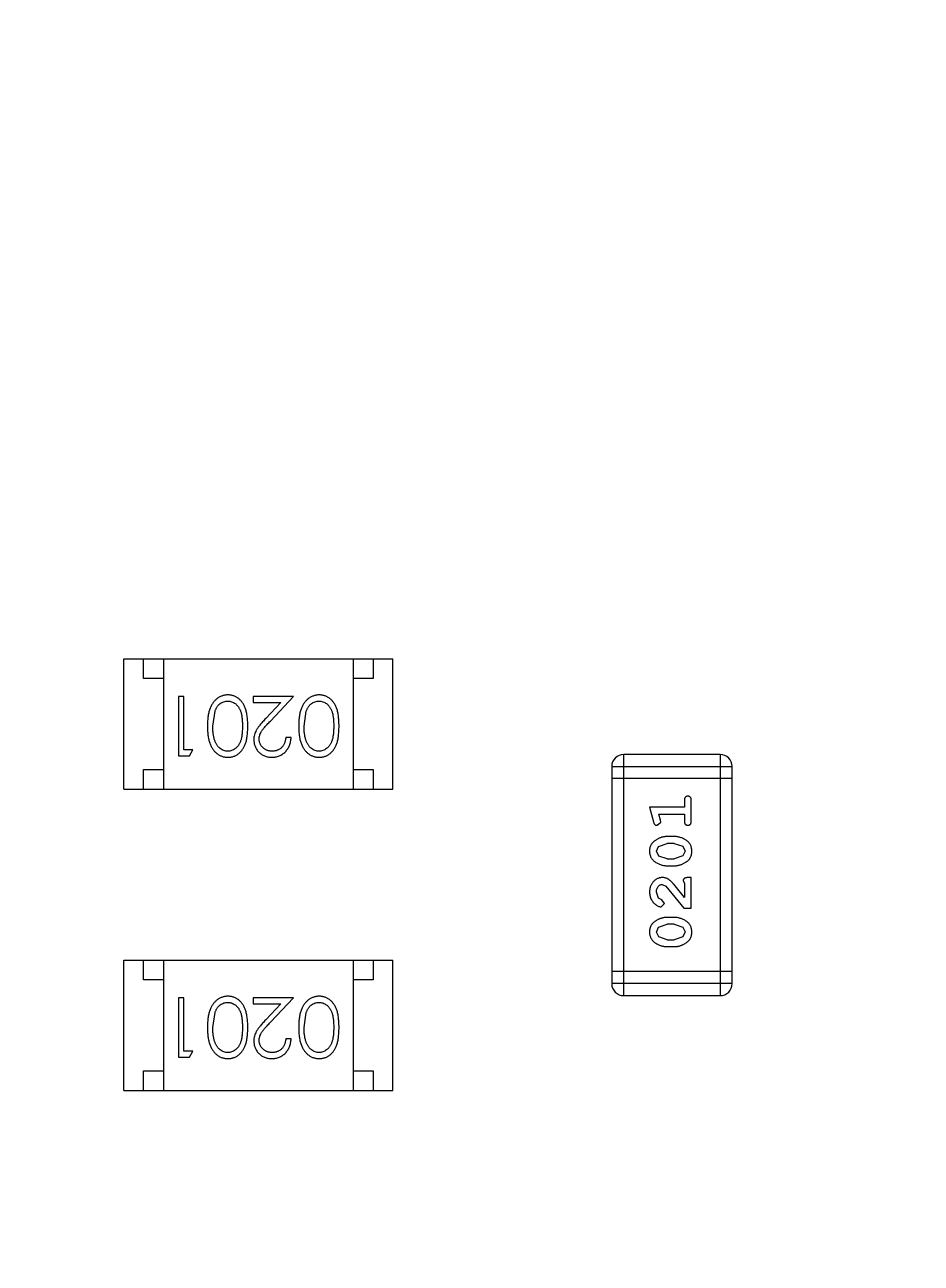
# Model space of a CAD drawing. Header units: inches. Extents: x 398 to 599, y 40 to 151.
# Drawn here: x 561.25 to 563.517, y 97.725 to 100.857 of the extents above; entities that cross this region are included whole.
import ezdxf

# ---------------------------------------------------------------- set-up
doc = ezdxf.new("R2010")
doc.units = ezdxf.units.IN
doc.header["$LTSCALE"] = 1.21
doc.header["$MEASUREMENT"] = 0
doc.layers.get('0').update_dxf_attribs({"linetype": 'CONTINUOUS'})

msp = doc.modelspace()

# ---------------------------------------------------------------- linework, layer by layer
at = {"color": 7, "linetype": 'Continuous'}
for p, q in [((561.5008, 98.9234), (561.5008, 99.2534)), ((561.5008, 99.2534), (562.1808, 99.2534)), ((561.5508, 99.2034), (561.5508, 99.2534)), ((561.6008, 99.2534), (561.6008, 98.9234)), ((562.0808, 99.2534), (562.0808, 98.9234)), ((562.1308, 99.2534), (562.1308, 99.2034)), ((562.1808, 98.9234), (562.1808, 99.2534)), ((561.6008, 99.2034), (561.5508, 99.2034)), ((562.1308, 99.2034), (562.0808, 99.2034)), ((561.639, 99.1581), (561.639, 99.0081)), ((561.6525, 99.1581), (561.639, 99.1581)), ((561.6525, 99.0235), (561.6525, 99.1581)), ((561.8275, 99.1581), (561.8275, 99.1427)), ((561.9294, 99.1581), (561.8275, 99.1581)), ((561.8712, 99.096), (561.9294, 99.1581)), ((561.8275, 99.1427), (561.8973, 99.1427)), ((561.8973, 99.1427), (561.8597, 99.1026)), ((561.7255, 99.0831), (561.7312, 99.1208)), ((561.9563, 99.0831), (561.962, 99.1208)), ((561.9236, 99.0542), (561.9102, 99.0542)), ((561.639, 99.0081), (561.6667, 99.0081)), ((561.6755, 99.0235), (561.6525, 99.0235)), ((561.6667, 99.0081), (561.6755, 99.0235)), ((562.7647, 98.4015), (562.7647, 99.0111)), ((563.0085, 99.0111), (562.7647, 99.0111)), ((563.0085, 99.0111), (563.0085, 98.4015)), ((561.5508, 98.9234), (561.5508, 98.9734)), ((561.5508, 98.9734), (561.6008, 98.9734)), ((562.0808, 98.9734), (562.1308, 98.9734)), ((562.1308, 98.9734), (562.1308, 98.9234)), ((562.7342, 98.9806), (562.7342, 98.432)), ((562.7342, 98.9806), (563.039, 98.9806)), ((563.039, 98.432), (563.039, 98.9806)), ((563.039, 98.9502), (562.7342, 98.9502)), ((561.5008, 98.9234), (562.1808, 98.9234)), ((562.83, 98.8778), (562.8399, 98.8412)), ((562.9181, 98.8778), (562.83, 98.8778)), ((562.9181, 98.8951), (562.9181, 98.8778)), ((562.9354, 98.8432), (562.9354, 98.8951)), ((562.8573, 98.8455), (562.8531, 98.8605)), ((562.8531, 98.8605), (562.9181, 98.8605)), ((562.8583, 98.8401), (562.8573, 98.8455)), ((562.9181, 98.8605), (562.9181, 98.8432)), ((562.849, 98.8322), (562.8583, 98.8401)), ((562.8526, 98.779), (562.8749, 98.7865)), ((562.8923, 98.8039), (562.8746, 98.8039)), ((562.8921, 98.7865), (562.8749, 98.7865)), ((562.8921, 98.7865), (562.9139, 98.7793)), ((562.8473, 98.7668), (562.8526, 98.779)), ((562.8531, 98.7545), (562.8473, 98.7668)), ((562.8749, 98.7472), (562.8531, 98.7545)), ((562.9144, 98.7549), (562.8921, 98.7472)), ((562.9139, 98.7793), (562.9197, 98.767)), ((562.9197, 98.767), (562.9144, 98.7549)), ((562.8746, 98.7299), (562.8923, 98.7299)), ((562.8749, 98.7472), (562.8921, 98.7472)), ((562.9149, 98.6914), (562.9181, 98.6859)), ((562.9354, 98.7), (562.9275, 98.7)), ((562.9354, 98.6229), (562.9354, 98.7)), ((562.8527, 98.6484), (562.8473, 98.6632)), ((562.8618, 98.6827), (562.8715, 98.678)), ((562.8715, 98.678), (562.9165, 98.6229)), ((562.9181, 98.6497), (562.891, 98.6833)), ((562.9181, 98.6859), (562.9181, 98.6497)), ((562.8612, 98.6434), (562.8527, 98.6484)), ((562.8593, 98.6261), (562.8677, 98.6349)), ((562.8677, 98.6349), (562.8612, 98.6434)), ((562.8923, 98.5993), (562.8746, 98.5993)), ((562.9165, 98.6229), (562.9354, 98.6229)), ((562.8473, 98.5623), (562.8526, 98.5745)), ((562.8531, 98.55), (562.8473, 98.5623)), ((562.8526, 98.5745), (562.8749, 98.582)), ((562.8921, 98.582), (562.8749, 98.582)), ((562.8921, 98.582), (562.9139, 98.5748)), ((562.9139, 98.5748), (562.9197, 98.5625)), ((562.9197, 98.5625), (562.9144, 98.5504)), ((562.8749, 98.5427), (562.8531, 98.55)), ((562.8749, 98.5427), (562.8921, 98.5427)), ((562.9144, 98.5504), (562.8921, 98.5427)), ((562.8746, 98.5254), (562.8923, 98.5254)), ((561.5008, 98.1613), (561.5008, 98.4913)), ((561.5008, 98.4913), (562.1808, 98.4913)), ((561.5508, 98.4413), (561.5508, 98.4913)), ((561.6008, 98.4913), (561.6008, 98.1613)), ((562.0808, 98.4913), (562.0808, 98.1613)), ((562.1308, 98.4913), (562.1308, 98.4413)), ((562.1808, 98.1613), (562.1808, 98.4913)), ((561.6008, 98.4413), (561.5508, 98.4413)), ((562.1308, 98.4413), (562.0808, 98.4413)), ((563.039, 98.4625), (562.7342, 98.4625)), ((563.039, 98.432), (562.7342, 98.432)), ((561.639, 98.3961), (561.639, 98.2461)), ((561.6525, 98.3961), (561.639, 98.3961)), ((561.6525, 98.2614), (561.6525, 98.3961)), ((561.8275, 98.3961), (561.8275, 98.3807)), ((561.9294, 98.3961), (561.8275, 98.3961)), ((561.8275, 98.3807), (561.8973, 98.3807)), ((561.8973, 98.3807), (561.8597, 98.3406)), ((561.8712, 98.334), (561.9294, 98.3961)), ((562.7647, 98.4015), (563.0085, 98.4015)), ((561.7255, 98.3211), (561.7312, 98.3588)), ((561.9563, 98.3211), (561.962, 98.3588)), ((561.9236, 98.2922), (561.9102, 98.2922)), ((561.6755, 98.2614), (561.6525, 98.2614)), ((561.6667, 98.2461), (561.6755, 98.2614)), ((561.639, 98.2461), (561.6667, 98.2461)), ((561.5508, 98.1613), (561.5508, 98.2113)), ((561.5508, 98.2113), (561.6008, 98.2113)), ((562.0808, 98.2113), (562.1308, 98.2113)), ((562.1308, 98.2113), (562.1308, 98.1613)), ((561.5008, 98.1613), (562.1808, 98.1613))]:
    msp.add_line(p, q, dxfattribs=at)
for centre, radius, start, end in [((553.751, 92.925), 23, 281.22586, 258.77532), ((553.751, 92.925), 22.75, 294.44334, 241.13427), ((562.7647, 98.9806), 0.0305, 90, 180), ((563.0085, 98.9806), 0.0305, 0, 90), ((562.7647, 98.432), 0.0305, 180, 270), ((563.0085, 98.432), 0.0305, 270, 0)]:
    msp.add_arc(centre, radius, start, end, dxfattribs=at)
for points, knots in [([(561.7639, 99.1619), (561.7627, 99.1619), (561.7603, 99.1619), (561.7568, 99.1614), (561.7533, 99.1608), (561.75, 99.1598), (561.7467, 99.1586), (561.7435, 99.1572), (561.7404, 99.1554), (561.7374, 99.1534), (561.7345, 99.1512), (561.7318, 99.1486), (561.7292, 99.1459), (561.7268, 99.1428), (561.7246, 99.1395), (561.7225, 99.136), (561.7206, 99.1322), (561.7188, 99.1281), (561.7172, 99.1237), (561.7158, 99.119), (561.7147, 99.1139), (561.7137, 99.1084), (561.713, 99.1026), (561.7125, 99.0964), (561.7122, 99.0899), (561.7121, 99.0854), (561.7121, 99.0831)], [0, 0, 0, 0, 0.033824, 0.067298, 0.10028, 0.133019, 0.165736, 0.198792, 0.232372, 0.266409, 0.301016, 0.336196, 0.371972, 0.408574, 0.446394, 0.485225, 0.525372, 0.567224, 0.611081, 0.65775, 0.70702, 0.759235, 0.814484, 0.873227, 0.934937, 1, 1, 1, 1]), ([(561.814, 99.0831), (561.814, 99.0855), (561.814, 99.0902), (561.8137, 99.0969), (561.8132, 99.1033), (561.8124, 99.1092), (561.8115, 99.1148), (561.8105, 99.1199), (561.8092, 99.1246), (561.8077, 99.129), (561.806, 99.133), (561.8041, 99.1367), (561.8021, 99.1401), (561.7999, 99.1433), (561.7976, 99.1463), (561.7951, 99.149), (561.7925, 99.1515), (561.7897, 99.1537), (561.7868, 99.1556), (561.7837, 99.1573), (561.7807, 99.1588), (561.7775, 99.1599), (561.7742, 99.1608), (561.7708, 99.1614), (561.7674, 99.1619), (561.765, 99.1619), (561.7639, 99.1619)], [0, 0, 0, 0, 0.068113, 0.132564, 0.193427, 0.250218, 0.303569, 0.353576, 0.400235, 0.443586, 0.484619, 0.524292, 0.56238, 0.599049, 0.63494, 0.669782, 0.704009, 0.737842, 0.771098, 0.803896, 0.836415, 0.868639, 0.900715, 0.933378, 0.966213, 1, 1, 1, 1]), ([(561.9946, 99.1619), (561.9934, 99.1619), (561.9911, 99.1619), (561.9875, 99.1614), (561.9841, 99.1608), (561.9808, 99.1598), (561.9775, 99.1586), (561.9743, 99.1572), (561.9712, 99.1554), (561.9682, 99.1534), (561.9653, 99.1512), (561.9626, 99.1486), (561.96, 99.1459), (561.9576, 99.1428), (561.9553, 99.1395), (561.9533, 99.136), (561.9513, 99.1322), (561.9496, 99.1281), (561.9479, 99.1237), (561.9466, 99.119), (561.9454, 99.1139), (561.9445, 99.1084), (561.9438, 99.1026), (561.9432, 99.0964), (561.9429, 99.0899), (561.9429, 99.0854), (561.9429, 99.0831)], [0, 0, 0, 0, 0.033824, 0.067298, 0.10028, 0.133019, 0.165736, 0.198792, 0.232372, 0.266409, 0.301016, 0.336196, 0.371972, 0.408574, 0.446394, 0.485225, 0.525372, 0.567224, 0.611081, 0.65775, 0.70702, 0.759235, 0.814484, 0.873227, 0.934937, 1, 1, 1, 1]), ([(562.0448, 99.0831), (562.0448, 99.0855), (562.0447, 99.0902), (562.0444, 99.0969), (562.0439, 99.1033), (562.0432, 99.1092), (562.0423, 99.1148), (562.0413, 99.1199), (562.0399, 99.1246), (562.0384, 99.129), (562.0367, 99.133), (562.0349, 99.1367), (562.0329, 99.1401), (562.0307, 99.1433), (562.0284, 99.1463), (562.0259, 99.149), (562.0232, 99.1515), (562.0205, 99.1537), (562.0175, 99.1556), (562.0145, 99.1573), (562.0114, 99.1588), (562.0082, 99.1599), (562.005, 99.1608), (562.0016, 99.1614), (561.9981, 99.1619), (561.9958, 99.1619), (561.9946, 99.1619)], [0, 0, 0, 0, 0.068113, 0.132564, 0.193427, 0.250218, 0.303569, 0.353576, 0.400235, 0.443586, 0.484619, 0.524292, 0.56238, 0.599049, 0.63494, 0.669782, 0.704009, 0.737842, 0.771098, 0.803896, 0.836415, 0.868639, 0.900715, 0.933378, 0.966213, 1, 1, 1, 1]), ([(561.7312, 99.1208), (561.7316, 99.1218), (561.7324, 99.1239), (561.7337, 99.1268), (561.7352, 99.1295), (561.7368, 99.1321), (561.7385, 99.1344), (561.7404, 99.1365), (561.7424, 99.1384), (561.7452, 99.1407), (561.7489, 99.143), (561.7536, 99.145), (561.7584, 99.1463), (561.7617, 99.1465), (561.7634, 99.1465)], [0, 0, 0, 0, 0.075949, 0.148549, 0.218996, 0.286119, 0.351826, 0.416074, 0.478265, 0.540325, 0.660405, 0.774606, 0.887187, 1, 1, 1, 1]), ([(561.7634, 99.1465), (561.7651, 99.1464), (561.7684, 99.1463), (561.7732, 99.145), (561.778, 99.1429), (561.7817, 99.1405), (561.7846, 99.1382), (561.7867, 99.1363), (561.7885, 99.1342), (561.7903, 99.1318), (561.7919, 99.1293), (561.7934, 99.1266), (561.7948, 99.1237), (561.796, 99.1206), (561.7971, 99.1172), (561.798, 99.1134), (561.7988, 99.1093), (561.7995, 99.1048), (561.7999, 99.0999), (561.8003, 99.0946), (561.8005, 99.089), (561.8005, 99.0851), (561.8005, 99.0831)], [0, 0, 0, 0, 0.060034, 0.120278, 0.182348, 0.247919, 0.281641, 0.315701, 0.350322, 0.385703, 0.421819, 0.459196, 0.497866, 0.538301, 0.58121, 0.628183, 0.679403, 0.734699, 0.794074, 0.858416, 0.927049, 1, 1, 1, 1]), ([(561.962, 99.1208), (561.9624, 99.1218), (561.9631, 99.1239), (561.9645, 99.1268), (561.9659, 99.1295), (561.9675, 99.1321), (561.9693, 99.1344), (561.9711, 99.1365), (561.9731, 99.1384), (561.976, 99.1407), (561.9796, 99.143), (561.9843, 99.145), (561.9892, 99.1463), (561.9925, 99.1465), (561.9942, 99.1465)], [0, 0, 0, 0, 0.075949, 0.148549, 0.218996, 0.286119, 0.351826, 0.416074, 0.478265, 0.540325, 0.660405, 0.774606, 0.887187, 1, 1, 1, 1]), ([(561.9942, 99.1465), (561.9958, 99.1464), (561.9991, 99.1463), (562.004, 99.145), (562.0087, 99.1429), (562.0125, 99.1405), (562.0154, 99.1382), (562.0174, 99.1363), (562.0193, 99.1342), (562.0211, 99.1318), (562.0227, 99.1293), (562.0242, 99.1266), (562.0255, 99.1237), (562.0268, 99.1206), (562.0279, 99.1172), (562.0288, 99.1134), (562.0296, 99.1093), (562.0302, 99.1048), (562.0307, 99.0999), (562.031, 99.0946), (562.0313, 99.089), (562.0313, 99.0851), (562.0313, 99.0831)], [0, 0, 0, 0, 0.060034, 0.120278, 0.182348, 0.247919, 0.281641, 0.315701, 0.350322, 0.385703, 0.421819, 0.459196, 0.497866, 0.538301, 0.58121, 0.628183, 0.679403, 0.734699, 0.794074, 0.858416, 0.927049, 1, 1, 1, 1]), ([(561.8597, 99.1026), (561.8583, 99.1011), (561.8555, 99.0981), (561.8516, 99.0938), (561.848, 99.0896), (561.8448, 99.0858), (561.842, 99.0821), (561.8395, 99.0787), (561.8374, 99.0756), (561.8351, 99.0718), (561.8328, 99.067), (561.8308, 99.0611), (561.8296, 99.055), (561.8295, 99.0509), (561.8294, 99.0488)], [0, 0, 0, 0, 0.09953, 0.192079, 0.277712, 0.357454, 0.429648, 0.495771, 0.555538, 0.608657, 0.707578, 0.804328, 0.901298, 1, 1, 1, 1]), ([(561.8429, 99.05), (561.8429, 99.0516), (561.843, 99.0549), (561.8441, 99.0597), (561.8458, 99.0643), (561.8478, 99.0681), (561.8498, 99.0712), (561.8517, 99.0739), (561.854, 99.0769), (561.8567, 99.0801), (561.8598, 99.0837), (561.8632, 99.0875), (561.8671, 99.0917), (561.8698, 99.0945), (561.8712, 99.096)], [0, 0, 0, 0, 0.088014, 0.174976, 0.2638, 0.355443, 0.406413, 0.465519, 0.533076, 0.609353, 0.693899, 0.787171, 0.889197, 1, 1, 1, 1]), ([(561.7121, 99.0831), (561.7121, 99.0808), (561.7122, 99.0763), (561.7125, 99.0698), (561.713, 99.0636), (561.7137, 99.0577), (561.7147, 99.0522), (561.7159, 99.0471), (561.7173, 99.0424), (561.7189, 99.0379), (561.7207, 99.0339), (561.7226, 99.03), (561.7247, 99.0265), (561.7269, 99.0232), (561.7294, 99.0201), (561.7319, 99.0174), (561.7347, 99.0148), (561.7375, 99.0126), (561.7405, 99.0106), (561.7436, 99.0089), (561.7468, 99.0075), (561.75, 99.0063), (561.7534, 99.0053), (561.7568, 99.0047), (561.7603, 99.0043), (561.7627, 99.0042), (561.7639, 99.0042)], [0, 0, 0, 0, 0.065278, 0.127205, 0.186168, 0.241675, 0.294115, 0.343609, 0.390387, 0.434463, 0.476646, 0.517002, 0.555936, 0.593716, 0.630057, 0.665601, 0.700745, 0.734917, 0.768681, 0.802087, 0.834849, 0.867433, 0.900138, 0.932806, 0.966212, 1, 1, 1, 1]), ([(561.7634, 99.0196), (561.7618, 99.0197), (561.7585, 99.0199), (561.7536, 99.0211), (561.749, 99.0233), (561.7452, 99.0256), (561.7424, 99.0279), (561.7403, 99.0299), (561.7384, 99.0321), (561.7366, 99.0346), (561.7349, 99.0373), (561.7333, 99.0402), (561.7319, 99.0434), (561.7305, 99.0468), (561.7294, 99.0505), (561.7283, 99.0544), (561.7275, 99.0586), (561.7268, 99.063), (561.7262, 99.0677), (561.7258, 99.0726), (561.7256, 99.0777), (561.7256, 99.0813), (561.7255, 99.0831)], [0, 0, 0, 0, 0.059689, 0.119507, 0.181075, 0.246162, 0.279894, 0.314468, 0.350403, 0.387474, 0.426147, 0.466624, 0.508745, 0.553328, 0.600058, 0.649177, 0.700552, 0.754894, 0.811825, 0.871514, 0.934319, 1, 1, 1, 1]), ([(561.8005, 99.0831), (561.8005, 99.0811), (561.8005, 99.0771), (561.8003, 99.0715), (561.7999, 99.0662), (561.7994, 99.0613), (561.7988, 99.0568), (561.798, 99.0526), (561.7971, 99.0489), (561.796, 99.0455), (561.7947, 99.0424), (561.7934, 99.0394), (561.7919, 99.0368), (561.7903, 99.0342), (561.7885, 99.0319), (561.7866, 99.0298), (561.7846, 99.0278), (561.7817, 99.0256), (561.778, 99.0232), (561.7733, 99.0211), (561.7684, 99.0199), (561.7651, 99.0197), (561.7634, 99.0196)], [0, 0, 0, 0, 0.073302, 0.142286, 0.206253, 0.266017, 0.321612, 0.372532, 0.419497, 0.462398, 0.502825, 0.541489, 0.579034, 0.615143, 0.650298, 0.684912, 0.718701, 0.752189, 0.817245, 0.879117, 0.939613, 1, 1, 1, 1]), ([(561.7639, 99.0042), (561.765, 99.0042), (561.7674, 99.0043), (561.7708, 99.0047), (561.7742, 99.0053), (561.7775, 99.0063), (561.7807, 99.0074), (561.7838, 99.0089), (561.7869, 99.0106), (561.7898, 99.0126), (561.7926, 99.0148), (561.7953, 99.0172), (561.7977, 99.02), (561.8001, 99.0229), (561.8022, 99.0261), (561.8043, 99.0296), (561.8061, 99.0333), (561.8077, 99.0372), (561.8092, 99.0415), (561.8105, 99.0462), (561.8116, 99.0514), (561.8125, 99.0569), (561.8132, 99.0629), (561.8137, 99.0692), (561.814, 99.0761), (561.814, 99.0807), (561.814, 99.0831)], [0, 0, 0, 0, 0.033742, 0.066533, 0.099153, 0.13154, 0.164087, 0.196563, 0.229707, 0.263315, 0.297504, 0.331686, 0.366482, 0.4021, 0.438958, 0.476748, 0.515985, 0.556589, 0.599519, 0.645765, 0.695487, 0.748721, 0.805687, 0.866754, 0.931405, 1, 1, 1, 1]), ([(561.9429, 99.0831), (561.9429, 99.0808), (561.9429, 99.0763), (561.9432, 99.0698), (561.9438, 99.0636), (561.9445, 99.0577), (561.9455, 99.0522), (561.9466, 99.0471), (561.948, 99.0424), (561.9496, 99.0379), (561.9515, 99.0339), (561.9534, 99.03), (561.9555, 99.0265), (561.9577, 99.0232), (561.9601, 99.0201), (561.9627, 99.0174), (561.9654, 99.0148), (561.9683, 99.0126), (561.9713, 99.0106), (561.9744, 99.0089), (561.9775, 99.0075), (561.9808, 99.0063), (561.9841, 99.0053), (561.9876, 99.0047), (561.9911, 99.0043), (561.9934, 99.0042), (561.9946, 99.0042)], [0, 0, 0, 0, 0.065278, 0.127205, 0.186168, 0.241675, 0.294115, 0.343609, 0.390387, 0.434463, 0.476646, 0.517002, 0.555936, 0.593716, 0.630057, 0.665601, 0.700745, 0.734917, 0.768681, 0.802087, 0.834849, 0.867433, 0.900138, 0.932806, 0.966212, 1, 1, 1, 1]), ([(561.9942, 99.0196), (561.9925, 99.0197), (561.9893, 99.0199), (561.9844, 99.0211), (561.9797, 99.0233), (561.976, 99.0256), (561.9731, 99.0279), (561.9711, 99.0299), (561.9691, 99.0321), (561.9673, 99.0346), (561.9656, 99.0373), (561.9641, 99.0402), (561.9626, 99.0434), (561.9613, 99.0468), (561.9602, 99.0505), (561.9591, 99.0544), (561.9583, 99.0586), (561.9575, 99.063), (561.957, 99.0677), (561.9566, 99.0726), (561.9564, 99.0777), (561.9563, 99.0813), (561.9563, 99.0831)], [0, 0, 0, 0, 0.059689, 0.119507, 0.181075, 0.246162, 0.279894, 0.314468, 0.350403, 0.387474, 0.426147, 0.466624, 0.508745, 0.553328, 0.600058, 0.649177, 0.700552, 0.754894, 0.811825, 0.871514, 0.934319, 1, 1, 1, 1]), ([(562.0313, 99.0831), (562.0313, 99.0811), (562.0313, 99.0771), (562.031, 99.0715), (562.0307, 99.0662), (562.0302, 99.0613), (562.0296, 99.0568), (562.0288, 99.0526), (562.0278, 99.0489), (562.0268, 99.0455), (562.0255, 99.0424), (562.0242, 99.0394), (562.0227, 99.0368), (562.021, 99.0342), (562.0193, 99.0319), (562.0174, 99.0298), (562.0154, 99.0278), (562.0125, 99.0256), (562.0088, 99.0232), (562.0041, 99.0211), (561.9992, 99.0199), (561.9958, 99.0197), (561.9942, 99.0196)], [0, 0, 0, 0, 0.073302, 0.142286, 0.206253, 0.266017, 0.321612, 0.372532, 0.419497, 0.462398, 0.502825, 0.541489, 0.579034, 0.615143, 0.650298, 0.684912, 0.718701, 0.752189, 0.817245, 0.879117, 0.939613, 1, 1, 1, 1]), ([(561.9946, 99.0042), (561.9958, 99.0042), (561.9981, 99.0043), (562.0016, 99.0047), (562.005, 99.0053), (562.0083, 99.0063), (562.0115, 99.0074), (562.0146, 99.0089), (562.0176, 99.0106), (562.0206, 99.0126), (562.0234, 99.0148), (562.0261, 99.0172), (562.0285, 99.02), (562.0308, 99.0229), (562.033, 99.0261), (562.035, 99.0296), (562.0368, 99.0333), (562.0385, 99.0372), (562.04, 99.0415), (562.0413, 99.0462), (562.0424, 99.0514), (562.0432, 99.0569), (562.0439, 99.0629), (562.0444, 99.0692), (562.0447, 99.0761), (562.0448, 99.0807), (562.0448, 99.0831)], [0, 0, 0, 0, 0.033742, 0.066533, 0.099153, 0.13154, 0.164087, 0.196563, 0.229707, 0.263315, 0.297504, 0.331686, 0.366482, 0.4021, 0.438958, 0.476748, 0.515985, 0.556589, 0.599519, 0.645765, 0.695487, 0.748721, 0.805687, 0.866754, 0.931405, 1, 1, 1, 1]), ([(561.8294, 99.0488), (561.8294, 99.0473), (561.8295, 99.0444), (561.8301, 99.0401), (561.8311, 99.036), (561.8324, 99.0319), (561.8342, 99.0281), (561.8364, 99.0244), (561.8389, 99.0208), (561.8419, 99.0175), (561.8451, 99.0143), (561.8486, 99.0117), (561.8524, 99.0094), (561.8564, 99.0074), (561.8606, 99.006), (561.8651, 99.005), (561.8698, 99.0043), (561.8731, 99.0043), (561.8747, 99.0042)], [0, 0, 0, 0, 0.06271, 0.123347, 0.183401, 0.242828, 0.302097, 0.36242, 0.423725, 0.487032, 0.550491, 0.612709, 0.674265, 0.73617, 0.799211, 0.863483, 0.930525, 1, 1, 1, 1]), ([(561.8754, 99.0196), (561.8743, 99.0196), (561.8721, 99.0197), (561.8688, 99.0201), (561.8657, 99.0208), (561.8628, 99.0218), (561.8599, 99.0231), (561.8572, 99.0246), (561.8547, 99.0265), (561.8523, 99.0286), (561.8501, 99.0308), (561.8482, 99.0333), (561.8465, 99.0358), (561.8452, 99.0384), (561.8441, 99.0412), (561.8434, 99.044), (561.8429, 99.047), (561.8429, 99.049), (561.8429, 99.05)], [0, 0, 0, 0, 0.068027, 0.133505, 0.19695, 0.26027, 0.322741, 0.384982, 0.448465, 0.513424, 0.578224, 0.640011, 0.700094, 0.760067, 0.819012, 0.877878, 0.938035, 1, 1, 1, 1]), ([(561.8747, 99.0042), (561.8764, 99.0043), (561.8797, 99.0043), (561.8845, 99.005), (561.8891, 99.0061), (561.8936, 99.0076), (561.8978, 99.0097), (561.9018, 99.0121), (561.9056, 99.0149), (561.9092, 99.0182), (561.9124, 99.0218), (561.9153, 99.0257), (561.9177, 99.0299), (561.9198, 99.0343), (561.9214, 99.0389), (561.9226, 99.0438), (561.9234, 99.0489), (561.9235, 99.0524), (561.9236, 99.0542)], [0, 0, 0, 0, 0.06445, 0.126725, 0.187421, 0.247417, 0.306749, 0.366595, 0.427749, 0.490235, 0.553031, 0.614805, 0.676505, 0.738096, 0.801021, 0.864897, 0.931209, 1, 1, 1, 1]), ([(561.9102, 99.0542), (561.91, 99.0529), (561.9098, 99.0503), (561.909, 99.0465), (561.9081, 99.043), (561.9069, 99.0396), (561.9054, 99.0366), (561.9036, 99.0337), (561.9016, 99.031), (561.8994, 99.0287), (561.8969, 99.0266), (561.8943, 99.0247), (561.8915, 99.0231), (561.8886, 99.0218), (561.8855, 99.0208), (561.8823, 99.0201), (561.8789, 99.0197), (561.8766, 99.0196), (561.8754, 99.0196)], [0, 0, 0, 0, 0.073648, 0.143686, 0.210962, 0.275557, 0.338064, 0.399311, 0.4594, 0.51934, 0.579024, 0.637809, 0.695959, 0.754122, 0.813113, 0.873453, 0.935561, 1, 1, 1, 1]), ([(562.9267, 98.9061), (562.9261, 98.9061), (562.9249, 98.906), (562.9233, 98.9055), (562.9218, 98.9047), (562.9204, 98.9035), (562.9194, 98.902), (562.9186, 98.9), (562.9181, 98.8977), (562.9181, 98.896), (562.9181, 98.8951)], [0, 0, 0, 0, 0.11517, 0.223509, 0.328254, 0.438012, 0.553651, 0.682263, 0.830856, 1, 1, 1, 1]), ([(562.9354, 98.8951), (562.9354, 98.896), (562.9353, 98.8977), (562.9349, 98.9), (562.9341, 98.902), (562.933, 98.9035), (562.9317, 98.9047), (562.9302, 98.9055), (562.9285, 98.906), (562.9273, 98.9061), (562.9267, 98.9061)], [0, 0, 0, 0, 0.169012, 0.317488, 0.445429, 0.560977, 0.67065, 0.776666, 0.88492, 1, 1, 1, 1]), ([(562.9181, 98.8432), (562.9181, 98.8423), (562.9181, 98.8406), (562.9186, 98.8383), (562.9194, 98.8363), (562.9204, 98.8348), (562.9218, 98.8336), (562.9233, 98.8328), (562.9249, 98.8323), (562.9261, 98.8322), (562.9267, 98.8322)], [0, 0, 0, 0, 0.169102, 0.317658, 0.446239, 0.563118, 0.671828, 0.776546, 0.884858, 1, 1, 1, 1]), ([(562.9267, 98.8322), (562.9273, 98.8322), (562.9285, 98.8323), (562.9302, 98.8328), (562.9317, 98.8336), (562.9331, 98.8348), (562.9341, 98.8363), (562.9349, 98.8383), (562.9353, 98.8406), (562.9354, 98.8423), (562.9354, 98.8432)], [0, 0, 0, 0, 0.115051, 0.223278, 0.329269, 0.437893, 0.554681, 0.682591, 0.83103, 1, 1, 1, 1]), ([(562.8399, 98.8412), (562.8401, 98.8404), (562.8406, 98.8388), (562.8414, 98.8367), (562.8424, 98.8351), (562.8434, 98.8339), (562.8446, 98.8331), (562.8459, 98.8326), (562.8474, 98.8322), (562.8485, 98.8322), (562.849, 98.8322)], [0, 0, 0, 0, 0.187321, 0.344927, 0.475328, 0.579604, 0.674244, 0.773631, 0.882025, 1, 1, 1, 1]), ([(562.8746, 98.8039), (562.8735, 98.8038), (562.8714, 98.8038), (562.8682, 98.8035), (562.8651, 98.803), (562.8619, 98.8023), (562.8589, 98.8014), (562.8559, 98.8003), (562.8529, 98.799), (562.85, 98.7975), (562.8473, 98.7959), (562.8448, 98.7942), (562.8424, 98.7926), (562.8403, 98.7909), (562.8385, 98.7892), (562.8368, 98.7875), (562.8354, 98.7858), (562.8338, 98.7834), (562.8322, 98.7802), (562.8309, 98.776), (562.8301, 98.7715), (562.83, 98.7683), (562.83, 98.7667)], [0, 0, 0, 0, 0.049855, 0.099516, 0.148482, 0.19758, 0.246804, 0.296268, 0.346517, 0.397047, 0.446826, 0.49336, 0.537801, 0.579207, 0.617974, 0.654833, 0.689171, 0.722088, 0.786392, 0.853518, 0.924186, 1, 1, 1, 1]), ([(562.937, 98.767), (562.9369, 98.7684), (562.9368, 98.7712), (562.9361, 98.7753), (562.935, 98.7791), (562.9334, 98.7827), (562.9314, 98.7861), (562.9289, 98.7891), (562.9259, 98.7919), (562.9225, 98.7943), (562.9189, 98.7965), (562.9153, 98.7985), (562.9116, 98.8002), (562.9078, 98.8015), (562.904, 98.8025), (562.9001, 98.8033), (562.8963, 98.8038), (562.8936, 98.8038), (562.8923, 98.8039)], [0, 0, 0, 0, 0.067217, 0.131051, 0.19272, 0.252824, 0.312745, 0.373449, 0.436041, 0.501494, 0.567761, 0.632087, 0.695096, 0.757109, 0.817993, 0.878657, 0.939311, 1, 1, 1, 1]), ([(562.83, 98.7667), (562.83, 98.7653), (562.8301, 98.7625), (562.8308, 98.7584), (562.8319, 98.7545), (562.8335, 98.751), (562.8356, 98.7477), (562.8381, 98.7446), (562.8411, 98.7418), (562.8444, 98.7394), (562.848, 98.7372), (562.8517, 98.7352), (562.8554, 98.7336), (562.8592, 98.7323), (562.863, 98.7312), (562.8668, 98.7305), (562.8707, 98.73), (562.8733, 98.7299), (562.8746, 98.7299)], [0, 0, 0, 0, 0.06692, 0.130834, 0.19258, 0.252759, 0.312631, 0.373411, 0.436359, 0.501894, 0.568244, 0.632472, 0.69556, 0.757163, 0.818592, 0.878885, 0.939235, 1, 1, 1, 1]), ([(562.8923, 98.7299), (562.8934, 98.7299), (562.8955, 98.73), (562.8987, 98.7303), (562.9019, 98.7308), (562.9049, 98.7315), (562.908, 98.7323), (562.911, 98.7335), (562.9139, 98.7347), (562.9168, 98.7362), (562.9196, 98.7378), (562.9221, 98.7394), (562.9244, 98.741), (562.9265, 98.7427), (562.9284, 98.7444), (562.9301, 98.7461), (562.9315, 98.7478), (562.9331, 98.7502), (562.9347, 98.7534), (562.936, 98.7576), (562.9368, 98.7621), (562.9369, 98.7653), (562.937, 98.767)], [0, 0, 0, 0, 0.049886, 0.09882, 0.148132, 0.19689, 0.246038, 0.295176, 0.345305, 0.395692, 0.445312, 0.491875, 0.535813, 0.577009, 0.616081, 0.652689, 0.687585, 0.720206, 0.785062, 0.85223, 0.923759, 1, 1, 1, 1]), ([(562.8627, 98.7), (562.8616, 98.7), (562.8594, 98.6999), (562.8562, 98.6995), (562.8531, 98.6986), (562.8501, 98.6975), (562.8473, 98.696), (562.8446, 98.6943), (562.842, 98.6921), (562.8395, 98.6898), (562.8373, 98.6871), (562.8353, 98.6843), (562.8337, 98.6812), (562.8323, 98.678), (562.8313, 98.6746), (562.8305, 98.671), (562.8301, 98.6672), (562.83, 98.6647), (562.83, 98.6633)], [0, 0, 0, 0, 0.060981, 0.120256, 0.178148, 0.236115, 0.293993, 0.352864, 0.413358, 0.476056, 0.539296, 0.602396, 0.665116, 0.728325, 0.792919, 0.859317, 0.928302, 1, 1, 1, 1]), ([(562.891, 98.6833), (562.8903, 98.6841), (562.8888, 98.6858), (562.8866, 98.6882), (562.8845, 98.6903), (562.8825, 98.6922), (562.8806, 98.6938), (562.8788, 98.6951), (562.8772, 98.6963), (562.8751, 98.6974), (562.8726, 98.6985), (562.8694, 98.6994), (562.8661, 98.6999), (562.8639, 98.7), (562.8627, 98.7)], [0, 0, 0, 0, 0.103002, 0.197728, 0.285279, 0.365235, 0.437224, 0.502446, 0.560545, 0.611446, 0.707576, 0.80349, 0.900532, 1, 1, 1, 1]), ([(562.9275, 98.7), (562.9265, 98.7), (562.9245, 98.7), (562.9218, 98.6995), (562.9195, 98.6989), (562.9178, 98.6978), (562.9165, 98.6965), (562.9156, 98.695), (562.915, 98.6932), (562.915, 98.692), (562.9149, 98.6914)], [0, 0, 0, 0, 0.1844, 0.34094, 0.473574, 0.586824, 0.690029, 0.789175, 0.890445, 1, 1, 1, 1]), ([(562.83, 98.6633), (562.83, 98.6617), (562.8302, 98.6583), (562.831, 98.6534), (562.8324, 98.6486), (562.8344, 98.6441), (562.8369, 98.64), (562.8397, 98.6363), (562.843, 98.6332), (562.8466, 98.6307), (562.8501, 98.6287), (562.8534, 98.6272), (562.8565, 98.6263), (562.8584, 98.6262), (562.8593, 98.6261)], [0, 0, 0, 0, 0.098286, 0.193983, 0.289056, 0.384352, 0.477435, 0.566197, 0.652355, 0.737986, 0.818188, 0.887401, 0.94802, 1, 1, 1, 1]), ([(562.8473, 98.6632), (562.8473, 98.6646), (562.8474, 98.6673), (562.8483, 98.6711), (562.8496, 98.6745), (562.8516, 98.6774), (562.8538, 98.6797), (562.8563, 98.6815), (562.859, 98.6825), (562.8609, 98.6826), (562.8618, 98.6827)], [0, 0, 0, 0, 0.156344, 0.299348, 0.4327, 0.561, 0.682299, 0.791883, 0.89611, 1, 1, 1, 1]), ([(562.8746, 98.5993), (562.8735, 98.5993), (562.8714, 98.5993), (562.8682, 98.599), (562.8651, 98.5985), (562.8619, 98.5978), (562.8589, 98.5969), (562.8559, 98.5958), (562.8529, 98.5945), (562.85, 98.593), (562.8473, 98.5914), (562.8448, 98.5897), (562.8424, 98.5881), (562.8403, 98.5864), (562.8385, 98.5847), (562.8368, 98.583), (562.8354, 98.5812), (562.8338, 98.5789), (562.8322, 98.5757), (562.8309, 98.5715), (562.8301, 98.567), (562.83, 98.5638), (562.83, 98.5622)], [0, 0, 0, 0, 0.049855, 0.099516, 0.148482, 0.19758, 0.246804, 0.296268, 0.346517, 0.397047, 0.446826, 0.49336, 0.537801, 0.579207, 0.617974, 0.654833, 0.689171, 0.722088, 0.786392, 0.853518, 0.924186, 1, 1, 1, 1]), ([(562.937, 98.5624), (562.9369, 98.5639), (562.9368, 98.5667), (562.9361, 98.5708), (562.935, 98.5746), (562.9334, 98.5782), (562.9314, 98.5815), (562.9289, 98.5846), (562.9259, 98.5874), (562.9225, 98.5898), (562.9189, 98.592), (562.9153, 98.594), (562.9116, 98.5956), (562.9078, 98.597), (562.904, 98.598), (562.9001, 98.5988), (562.8963, 98.5993), (562.8936, 98.5993), (562.8923, 98.5993)], [0, 0, 0, 0, 0.067217, 0.131051, 0.19272, 0.252824, 0.312745, 0.373449, 0.436041, 0.501494, 0.567761, 0.632087, 0.695096, 0.757109, 0.817993, 0.878657, 0.939311, 1, 1, 1, 1]), ([(562.83, 98.5622), (562.83, 98.5608), (562.8301, 98.558), (562.8308, 98.5539), (562.8319, 98.55), (562.8335, 98.5465), (562.8356, 98.5432), (562.8381, 98.5401), (562.8411, 98.5373), (562.8444, 98.5349), (562.848, 98.5327), (562.8517, 98.5307), (562.8554, 98.5291), (562.8592, 98.5277), (562.863, 98.5267), (562.8668, 98.5259), (562.8707, 98.5255), (562.8733, 98.5254), (562.8746, 98.5254)], [0, 0, 0, 0, 0.06692, 0.130834, 0.19258, 0.252759, 0.312631, 0.373411, 0.436359, 0.501894, 0.568244, 0.632472, 0.69556, 0.757163, 0.818592, 0.878885, 0.939235, 1, 1, 1, 1]), ([(562.8923, 98.5254), (562.8934, 98.5254), (562.8955, 98.5255), (562.8987, 98.5258), (562.9019, 98.5262), (562.9049, 98.527), (562.908, 98.5278), (562.911, 98.529), (562.9139, 98.5302), (562.9168, 98.5317), (562.9196, 98.5333), (562.9221, 98.5349), (562.9244, 98.5365), (562.9265, 98.5382), (562.9284, 98.5399), (562.9301, 98.5416), (562.9315, 98.5433), (562.9331, 98.5457), (562.9347, 98.5489), (562.936, 98.5531), (562.9368, 98.5576), (562.9369, 98.5608), (562.937, 98.5624)], [0, 0, 0, 0, 0.049886, 0.09882, 0.148132, 0.19689, 0.246038, 0.295176, 0.345305, 0.395692, 0.445312, 0.491875, 0.535813, 0.577009, 0.616081, 0.652689, 0.687585, 0.720206, 0.785062, 0.85223, 0.923759, 1, 1, 1, 1]), ([(561.7639, 98.3999), (561.7627, 98.3999), (561.7603, 98.3999), (561.7568, 98.3994), (561.7533, 98.3988), (561.75, 98.3978), (561.7467, 98.3966), (561.7435, 98.3952), (561.7404, 98.3934), (561.7374, 98.3914), (561.7345, 98.3892), (561.7318, 98.3866), (561.7292, 98.3839), (561.7268, 98.3808), (561.7246, 98.3775), (561.7225, 98.374), (561.7206, 98.3702), (561.7188, 98.3661), (561.7172, 98.3617), (561.7158, 98.3569), (561.7147, 98.3519), (561.7137, 98.3464), (561.713, 98.3406), (561.7125, 98.3344), (561.7122, 98.3279), (561.7121, 98.3234), (561.7121, 98.3211)], [0, 0, 0, 0, 0.033824, 0.067298, 0.10028, 0.133019, 0.165736, 0.198792, 0.232372, 0.266409, 0.301016, 0.336196, 0.371972, 0.408574, 0.446394, 0.485225, 0.525372, 0.567224, 0.611081, 0.65775, 0.70702, 0.759235, 0.814484, 0.873227, 0.934937, 1, 1, 1, 1]), ([(561.7312, 98.3588), (561.7316, 98.3598), (561.7324, 98.3619), (561.7337, 98.3648), (561.7352, 98.3675), (561.7368, 98.37), (561.7385, 98.3724), (561.7404, 98.3745), (561.7424, 98.3764), (561.7452, 98.3787), (561.7489, 98.381), (561.7536, 98.383), (561.7584, 98.3843), (561.7617, 98.3845), (561.7634, 98.3845)], [0, 0, 0, 0, 0.075949, 0.148549, 0.218996, 0.286119, 0.351826, 0.416074, 0.478265, 0.540325, 0.660405, 0.774606, 0.887187, 1, 1, 1, 1]), ([(561.7634, 98.3845), (561.7651, 98.3844), (561.7684, 98.3843), (561.7732, 98.383), (561.778, 98.3809), (561.7817, 98.3785), (561.7846, 98.3762), (561.7867, 98.3743), (561.7885, 98.3721), (561.7903, 98.3698), (561.7919, 98.3673), (561.7934, 98.3646), (561.7948, 98.3617), (561.796, 98.3586), (561.7971, 98.3552), (561.798, 98.3514), (561.7988, 98.3473), (561.7995, 98.3428), (561.7999, 98.3379), (561.8003, 98.3326), (561.8005, 98.327), (561.8005, 98.3231), (561.8005, 98.3211)], [0, 0, 0, 0, 0.060034, 0.120278, 0.182348, 0.247919, 0.281641, 0.315701, 0.350322, 0.385703, 0.421819, 0.459196, 0.497866, 0.538301, 0.58121, 0.628183, 0.679403, 0.734699, 0.794074, 0.858416, 0.927049, 1, 1, 1, 1]), ([(561.814, 98.3211), (561.814, 98.3235), (561.814, 98.3281), (561.8137, 98.3349), (561.8132, 98.3413), (561.8124, 98.3472), (561.8115, 98.3527), (561.8105, 98.3579), (561.8092, 98.3626), (561.8077, 98.3669), (561.806, 98.3709), (561.8041, 98.3747), (561.8021, 98.3781), (561.7999, 98.3813), (561.7976, 98.3843), (561.7951, 98.387), (561.7925, 98.3895), (561.7897, 98.3917), (561.7868, 98.3936), (561.7837, 98.3953), (561.7807, 98.3967), (561.7775, 98.3979), (561.7742, 98.3988), (561.7708, 98.3994), (561.7674, 98.3998), (561.765, 98.3999), (561.7639, 98.3999)], [0, 0, 0, 0, 0.068113, 0.132564, 0.193427, 0.250218, 0.303569, 0.353576, 0.400235, 0.443586, 0.484619, 0.524292, 0.56238, 0.599049, 0.63494, 0.669782, 0.704009, 0.737842, 0.771098, 0.803896, 0.836415, 0.868639, 0.900715, 0.933378, 0.966213, 1, 1, 1, 1]), ([(561.9946, 98.3999), (561.9934, 98.3999), (561.9911, 98.3999), (561.9875, 98.3994), (561.9841, 98.3988), (561.9808, 98.3978), (561.9775, 98.3966), (561.9743, 98.3952), (561.9712, 98.3934), (561.9682, 98.3914), (561.9653, 98.3892), (561.9626, 98.3866), (561.96, 98.3839), (561.9576, 98.3808), (561.9553, 98.3775), (561.9533, 98.374), (561.9513, 98.3702), (561.9496, 98.3661), (561.9479, 98.3617), (561.9466, 98.3569), (561.9454, 98.3519), (561.9445, 98.3464), (561.9438, 98.3406), (561.9432, 98.3344), (561.9429, 98.3279), (561.9429, 98.3234), (561.9429, 98.3211)], [0, 0, 0, 0, 0.033824, 0.067298, 0.10028, 0.133019, 0.165736, 0.198792, 0.232372, 0.266409, 0.301016, 0.336196, 0.371972, 0.408574, 0.446394, 0.485225, 0.525372, 0.567224, 0.611081, 0.65775, 0.70702, 0.759235, 0.814484, 0.873227, 0.934937, 1, 1, 1, 1]), ([(561.962, 98.3588), (561.9624, 98.3598), (561.9631, 98.3619), (561.9645, 98.3648), (561.9659, 98.3675), (561.9675, 98.37), (561.9693, 98.3724), (561.9711, 98.3745), (561.9731, 98.3764), (561.976, 98.3787), (561.9796, 98.381), (561.9843, 98.383), (561.9892, 98.3843), (561.9925, 98.3845), (561.9942, 98.3845)], [0, 0, 0, 0, 0.075949, 0.148549, 0.218996, 0.286119, 0.351826, 0.416074, 0.478265, 0.540325, 0.660405, 0.774606, 0.887187, 1, 1, 1, 1]), ([(561.9942, 98.3845), (561.9958, 98.3844), (561.9991, 98.3843), (562.004, 98.383), (562.0087, 98.3809), (562.0125, 98.3785), (562.0154, 98.3762), (562.0174, 98.3743), (562.0193, 98.3721), (562.0211, 98.3698), (562.0227, 98.3673), (562.0242, 98.3646), (562.0255, 98.3617), (562.0268, 98.3586), (562.0279, 98.3552), (562.0288, 98.3514), (562.0296, 98.3473), (562.0302, 98.3428), (562.0307, 98.3379), (562.031, 98.3326), (562.0313, 98.327), (562.0313, 98.3231), (562.0313, 98.3211)], [0, 0, 0, 0, 0.060034, 0.120278, 0.182348, 0.247919, 0.281641, 0.315701, 0.350322, 0.385703, 0.421819, 0.459196, 0.497866, 0.538301, 0.58121, 0.628183, 0.679403, 0.734699, 0.794074, 0.858416, 0.927049, 1, 1, 1, 1]), ([(562.0448, 98.3211), (562.0448, 98.3235), (562.0447, 98.3281), (562.0444, 98.3349), (562.0439, 98.3413), (562.0432, 98.3472), (562.0423, 98.3527), (562.0413, 98.3579), (562.0399, 98.3626), (562.0384, 98.3669), (562.0367, 98.3709), (562.0349, 98.3747), (562.0329, 98.3781), (562.0307, 98.3813), (562.0284, 98.3843), (562.0259, 98.387), (562.0232, 98.3895), (562.0205, 98.3917), (562.0175, 98.3936), (562.0145, 98.3953), (562.0114, 98.3967), (562.0082, 98.3979), (562.005, 98.3988), (562.0016, 98.3994), (561.9981, 98.3998), (561.9958, 98.3999), (561.9946, 98.3999)], [0, 0, 0, 0, 0.068113, 0.132564, 0.193427, 0.250218, 0.303569, 0.353576, 0.400235, 0.443586, 0.484619, 0.524292, 0.56238, 0.599049, 0.63494, 0.669782, 0.704009, 0.737842, 0.771098, 0.803896, 0.836415, 0.868639, 0.900715, 0.933378, 0.966213, 1, 1, 1, 1]), ([(561.7121, 98.3211), (561.7121, 98.3188), (561.7122, 98.3143), (561.7125, 98.3078), (561.713, 98.3016), (561.7137, 98.2957), (561.7147, 98.2902), (561.7159, 98.2851), (561.7173, 98.2804), (561.7189, 98.2759), (561.7207, 98.2719), (561.7226, 98.268), (561.7247, 98.2645), (561.7269, 98.2612), (561.7294, 98.2581), (561.7319, 98.2553), (561.7347, 98.2528), (561.7375, 98.2506), (561.7405, 98.2486), (561.7436, 98.2469), (561.7468, 98.2454), (561.75, 98.2443), (561.7534, 98.2433), (561.7568, 98.2427), (561.7603, 98.2423), (561.7627, 98.2422), (561.7639, 98.2422)], [0, 0, 0, 0, 0.065278, 0.127205, 0.186168, 0.241675, 0.294115, 0.343609, 0.390387, 0.434463, 0.476646, 0.517002, 0.555936, 0.593716, 0.630057, 0.665601, 0.700745, 0.734917, 0.768681, 0.802087, 0.834849, 0.867433, 0.900138, 0.932806, 0.966212, 1, 1, 1, 1]), ([(561.7634, 98.2576), (561.7618, 98.2577), (561.7585, 98.2579), (561.7536, 98.2591), (561.749, 98.2612), (561.7452, 98.2636), (561.7424, 98.2659), (561.7403, 98.2679), (561.7384, 98.2701), (561.7366, 98.2726), (561.7349, 98.2753), (561.7333, 98.2782), (561.7319, 98.2814), (561.7305, 98.2848), (561.7294, 98.2885), (561.7283, 98.2924), (561.7275, 98.2966), (561.7268, 98.301), (561.7262, 98.3057), (561.7258, 98.3106), (561.7256, 98.3157), (561.7256, 98.3193), (561.7255, 98.3211)], [0, 0, 0, 0, 0.059689, 0.119507, 0.181075, 0.246162, 0.279894, 0.314468, 0.350403, 0.387474, 0.426147, 0.466624, 0.508745, 0.553328, 0.600058, 0.649177, 0.700552, 0.754894, 0.811825, 0.871514, 0.934319, 1, 1, 1, 1]), ([(561.8005, 98.3211), (561.8005, 98.319), (561.8005, 98.3151), (561.8003, 98.3095), (561.7999, 98.3042), (561.7994, 98.2993), (561.7988, 98.2948), (561.798, 98.2906), (561.7971, 98.2869), (561.796, 98.2835), (561.7947, 98.2803), (561.7934, 98.2774), (561.7919, 98.2747), (561.7903, 98.2722), (561.7885, 98.2699), (561.7866, 98.2678), (561.7846, 98.2658), (561.7817, 98.2636), (561.778, 98.2612), (561.7733, 98.2591), (561.7684, 98.2579), (561.7651, 98.2577), (561.7634, 98.2576)], [0, 0, 0, 0, 0.073302, 0.142286, 0.206253, 0.266017, 0.321612, 0.372532, 0.419497, 0.462398, 0.502825, 0.541489, 0.579034, 0.615143, 0.650298, 0.684912, 0.718701, 0.752189, 0.817245, 0.879117, 0.939613, 1, 1, 1, 1]), ([(561.7639, 98.2422), (561.765, 98.2422), (561.7674, 98.2423), (561.7708, 98.2427), (561.7742, 98.2433), (561.7775, 98.2443), (561.7807, 98.2454), (561.7838, 98.2469), (561.7869, 98.2486), (561.7898, 98.2506), (561.7926, 98.2528), (561.7953, 98.2552), (561.7977, 98.258), (561.8001, 98.2609), (561.8022, 98.2641), (561.8043, 98.2676), (561.8061, 98.2713), (561.8077, 98.2752), (561.8092, 98.2795), (561.8105, 98.2842), (561.8116, 98.2893), (561.8125, 98.2949), (561.8132, 98.3009), (561.8137, 98.3072), (561.814, 98.314), (561.814, 98.3187), (561.814, 98.3211)], [0, 0, 0, 0, 0.033742, 0.066533, 0.099153, 0.13154, 0.164087, 0.196563, 0.229707, 0.263315, 0.297504, 0.331686, 0.366482, 0.4021, 0.438958, 0.476748, 0.515985, 0.556589, 0.599519, 0.645765, 0.695487, 0.748721, 0.805687, 0.866754, 0.931405, 1, 1, 1, 1]), ([(561.8597, 98.3406), (561.8583, 98.3391), (561.8555, 98.3361), (561.8516, 98.3318), (561.848, 98.3276), (561.8448, 98.3237), (561.842, 98.3201), (561.8395, 98.3167), (561.8374, 98.3136), (561.8351, 98.3098), (561.8328, 98.305), (561.8308, 98.2991), (561.8296, 98.293), (561.8295, 98.2889), (561.8294, 98.2868)], [0, 0, 0, 0, 0.09953, 0.192079, 0.277712, 0.357454, 0.429648, 0.495771, 0.555538, 0.608657, 0.707578, 0.804328, 0.901298, 1, 1, 1, 1]), ([(561.8429, 98.288), (561.8429, 98.2896), (561.843, 98.2929), (561.8441, 98.2977), (561.8458, 98.3023), (561.8478, 98.3061), (561.8498, 98.3092), (561.8517, 98.3119), (561.854, 98.3148), (561.8567, 98.3181), (561.8598, 98.3217), (561.8632, 98.3255), (561.8671, 98.3297), (561.8698, 98.3325), (561.8712, 98.334)], [0, 0, 0, 0, 0.088014, 0.174976, 0.2638, 0.355443, 0.406413, 0.465519, 0.533076, 0.609353, 0.693899, 0.787171, 0.889197, 1, 1, 1, 1]), ([(561.9429, 98.3211), (561.9429, 98.3188), (561.9429, 98.3143), (561.9432, 98.3078), (561.9438, 98.3016), (561.9445, 98.2957), (561.9455, 98.2902), (561.9466, 98.2851), (561.948, 98.2804), (561.9496, 98.2759), (561.9515, 98.2719), (561.9534, 98.268), (561.9555, 98.2645), (561.9577, 98.2612), (561.9601, 98.2581), (561.9627, 98.2553), (561.9654, 98.2528), (561.9683, 98.2506), (561.9713, 98.2486), (561.9744, 98.2469), (561.9775, 98.2454), (561.9808, 98.2443), (561.9841, 98.2433), (561.9876, 98.2427), (561.9911, 98.2423), (561.9934, 98.2422), (561.9946, 98.2422)], [0, 0, 0, 0, 0.065278, 0.127205, 0.186168, 0.241675, 0.294115, 0.343609, 0.390387, 0.434463, 0.476646, 0.517002, 0.555936, 0.593716, 0.630057, 0.665601, 0.700745, 0.734917, 0.768681, 0.802087, 0.834849, 0.867433, 0.900138, 0.932806, 0.966212, 1, 1, 1, 1]), ([(561.9942, 98.2576), (561.9925, 98.2577), (561.9893, 98.2579), (561.9844, 98.2591), (561.9797, 98.2612), (561.976, 98.2636), (561.9731, 98.2659), (561.9711, 98.2679), (561.9691, 98.2701), (561.9673, 98.2726), (561.9656, 98.2753), (561.9641, 98.2782), (561.9626, 98.2814), (561.9613, 98.2848), (561.9602, 98.2885), (561.9591, 98.2924), (561.9583, 98.2966), (561.9575, 98.301), (561.957, 98.3057), (561.9566, 98.3106), (561.9564, 98.3157), (561.9563, 98.3193), (561.9563, 98.3211)], [0, 0, 0, 0, 0.059689, 0.119507, 0.181075, 0.246162, 0.279894, 0.314468, 0.350403, 0.387474, 0.426147, 0.466624, 0.508745, 0.553328, 0.600058, 0.649177, 0.700552, 0.754894, 0.811825, 0.871514, 0.934319, 1, 1, 1, 1]), ([(562.0313, 98.3211), (562.0313, 98.319), (562.0313, 98.3151), (562.031, 98.3095), (562.0307, 98.3042), (562.0302, 98.2993), (562.0296, 98.2948), (562.0288, 98.2906), (562.0278, 98.2869), (562.0268, 98.2835), (562.0255, 98.2803), (562.0242, 98.2774), (562.0227, 98.2747), (562.021, 98.2722), (562.0193, 98.2699), (562.0174, 98.2678), (562.0154, 98.2658), (562.0125, 98.2636), (562.0088, 98.2612), (562.0041, 98.2591), (561.9992, 98.2579), (561.9958, 98.2577), (561.9942, 98.2576)], [0, 0, 0, 0, 0.073302, 0.142286, 0.206253, 0.266017, 0.321612, 0.372532, 0.419497, 0.462398, 0.502825, 0.541489, 0.579034, 0.615143, 0.650298, 0.684912, 0.718701, 0.752189, 0.817245, 0.879117, 0.939613, 1, 1, 1, 1]), ([(561.9946, 98.2422), (561.9958, 98.2422), (561.9981, 98.2423), (562.0016, 98.2427), (562.005, 98.2433), (562.0083, 98.2443), (562.0115, 98.2454), (562.0146, 98.2469), (562.0176, 98.2486), (562.0206, 98.2506), (562.0234, 98.2528), (562.0261, 98.2552), (562.0285, 98.258), (562.0308, 98.2609), (562.033, 98.2641), (562.035, 98.2676), (562.0368, 98.2713), (562.0385, 98.2752), (562.04, 98.2795), (562.0413, 98.2842), (562.0424, 98.2893), (562.0432, 98.2949), (562.0439, 98.3009), (562.0444, 98.3072), (562.0447, 98.314), (562.0448, 98.3187), (562.0448, 98.3211)], [0, 0, 0, 0, 0.033742, 0.066533, 0.099153, 0.13154, 0.164087, 0.196563, 0.229707, 0.263315, 0.297504, 0.331686, 0.366482, 0.4021, 0.438958, 0.476748, 0.515985, 0.556589, 0.599519, 0.645765, 0.695487, 0.748721, 0.805687, 0.866754, 0.931405, 1, 1, 1, 1]), ([(561.8294, 98.2868), (561.8294, 98.2853), (561.8295, 98.2824), (561.8301, 98.2781), (561.8311, 98.2739), (561.8324, 98.2699), (561.8342, 98.2661), (561.8364, 98.2624), (561.8389, 98.2588), (561.8419, 98.2555), (561.8451, 98.2523), (561.8486, 98.2496), (561.8524, 98.2473), (561.8564, 98.2454), (561.8606, 98.244), (561.8651, 98.243), (561.8698, 98.2423), (561.8731, 98.2423), (561.8747, 98.2422)], [0, 0, 0, 0, 0.06271, 0.123347, 0.183401, 0.242828, 0.302097, 0.36242, 0.423725, 0.487032, 0.550491, 0.612709, 0.674265, 0.73617, 0.799211, 0.863483, 0.930525, 1, 1, 1, 1]), ([(561.8754, 98.2576), (561.8743, 98.2576), (561.8721, 98.2577), (561.8688, 98.2581), (561.8657, 98.2588), (561.8628, 98.2598), (561.8599, 98.2611), (561.8572, 98.2626), (561.8547, 98.2645), (561.8523, 98.2665), (561.8501, 98.2688), (561.8482, 98.2713), (561.8465, 98.2738), (561.8452, 98.2764), (561.8441, 98.2792), (561.8434, 98.282), (561.8429, 98.285), (561.8429, 98.287), (561.8429, 98.288)], [0, 0, 0, 0, 0.068027, 0.133505, 0.19695, 0.26027, 0.322741, 0.384982, 0.448465, 0.513424, 0.578224, 0.640011, 0.700094, 0.760067, 0.819012, 0.877878, 0.938035, 1, 1, 1, 1]), ([(561.8747, 98.2422), (561.8764, 98.2423), (561.8797, 98.2423), (561.8845, 98.243), (561.8891, 98.2441), (561.8936, 98.2456), (561.8978, 98.2477), (561.9018, 98.2501), (561.9056, 98.2529), (561.9092, 98.2562), (561.9124, 98.2598), (561.9153, 98.2637), (561.9177, 98.2679), (561.9198, 98.2723), (561.9214, 98.2769), (561.9226, 98.2818), (561.9234, 98.2869), (561.9235, 98.2904), (561.9236, 98.2922)], [0, 0, 0, 0, 0.06445, 0.126725, 0.187421, 0.247417, 0.306749, 0.366595, 0.427749, 0.490235, 0.553031, 0.614805, 0.676505, 0.738096, 0.801021, 0.864897, 0.931209, 1, 1, 1, 1]), ([(561.9102, 98.2922), (561.91, 98.2909), (561.9098, 98.2883), (561.909, 98.2845), (561.9081, 98.2809), (561.9069, 98.2776), (561.9054, 98.2745), (561.9036, 98.2717), (561.9016, 98.269), (561.8994, 98.2667), (561.8969, 98.2645), (561.8943, 98.2627), (561.8915, 98.2611), (561.8886, 98.2598), (561.8855, 98.2588), (561.8823, 98.2581), (561.8789, 98.2577), (561.8766, 98.2576), (561.8754, 98.2576)], [0, 0, 0, 0, 0.073648, 0.143686, 0.210962, 0.275557, 0.338064, 0.399311, 0.4594, 0.51934, 0.579024, 0.637809, 0.695959, 0.754122, 0.813113, 0.873453, 0.935561, 1, 1, 1, 1])]:
    msp.add_open_spline(points, degree=3, knots=knots, dxfattribs=at)

doc.saveas('drawing.dxf')
